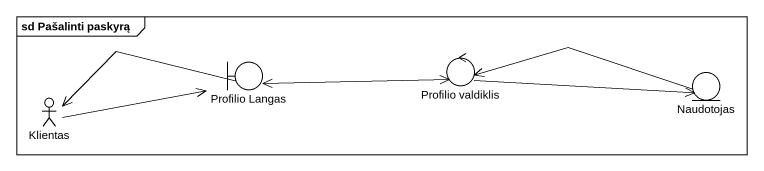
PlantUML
@startuml
mainframe sd Pašalinti paskyrą
boundary "Profilio Langas" as Profilio_Langas
control "Profilio valdiklis" as Profilio_valdiklis
entity Naudotojas
actor Klientas
Profilio_Langas -right-> Profilio_valdiklis
Profilio_Langas -left-> Klientas
Profilio_valdiklis -left-> Profilio_Langas
Profilio_valdiklis -right-> Naudotojas
Naudotojas -left-> Profilio_valdiklis
Klientas -right-> Profilio_Langas
@enduml
